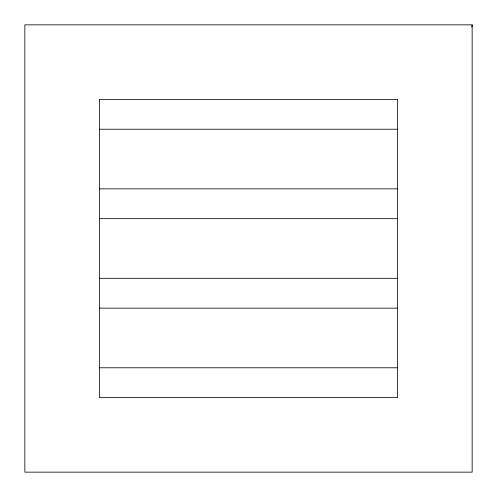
<?xml version="1.0" encoding="UTF-8"?>
<svg xmlns="http://www.w3.org/2000/svg" width="497" height="497" viewBox="0 0 497 497"><rect width="100%" height="100%" fill="white"/><g stroke="black" fill="none" stroke-linecap="round" stroke-linejoin="round"><path stroke-width="0.75" d="M471.864 27.161L472.15 24.85L24.85 24.85L24.85 472.15L472.15 472.15L472.15 24.85M99.4 129.22L397.6 129.22M99.4 188.86L397.6 188.86M99.4 218.68L397.6 218.68M99.4 278.32L397.6 278.32M99.4 308.14L397.6 308.14M99.4 367.78L397.6 367.78M397.6 99.4L99.4 99.4L99.4 397.6L397.6 397.6L397.6 99.4"/></g></svg>
